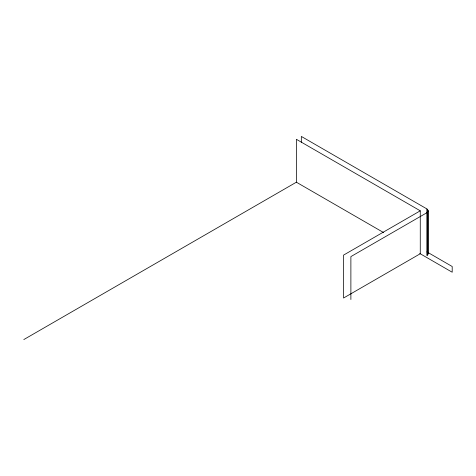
<?xml version="1.0" encoding="UTF-8"?>
<svg xmlns="http://www.w3.org/2000/svg" width="476" height="476" viewBox="0 0 476 476"><rect width="100%" height="100%" fill="white"/><g stroke="black" fill="none" stroke-linecap="round" stroke-linejoin="round"><path stroke-width="0.71" d="M301.326 142.324L301.326 136.428L426.46 208.672C428.418 209.434 428.418 212.201 426.46 212.962L350.883 256.6L350.883 299.517M426.912 208.97L426.912 255.582L428.001 253.738L428.001 210.82M23.8 339.572L296.37 182.207L383.674 232.609M420.266 210.82L343.547 255.112L343.547 298.03L420.266 253.738L420.266 210.82L296.37 139.29L296.37 182.207M427.555 252.256L452.2 266.512L452.2 272.23L419.749 253.476M426.912 251.887L427.293 252.22M427.603 252.577L428.001 253.738M427.954 210.422L427.954 254.13M427.823 210.035L427.823 254.523M427.603 209.654L427.603 254.898M427.293 209.303L427.293 255.255"/></g></svg>
